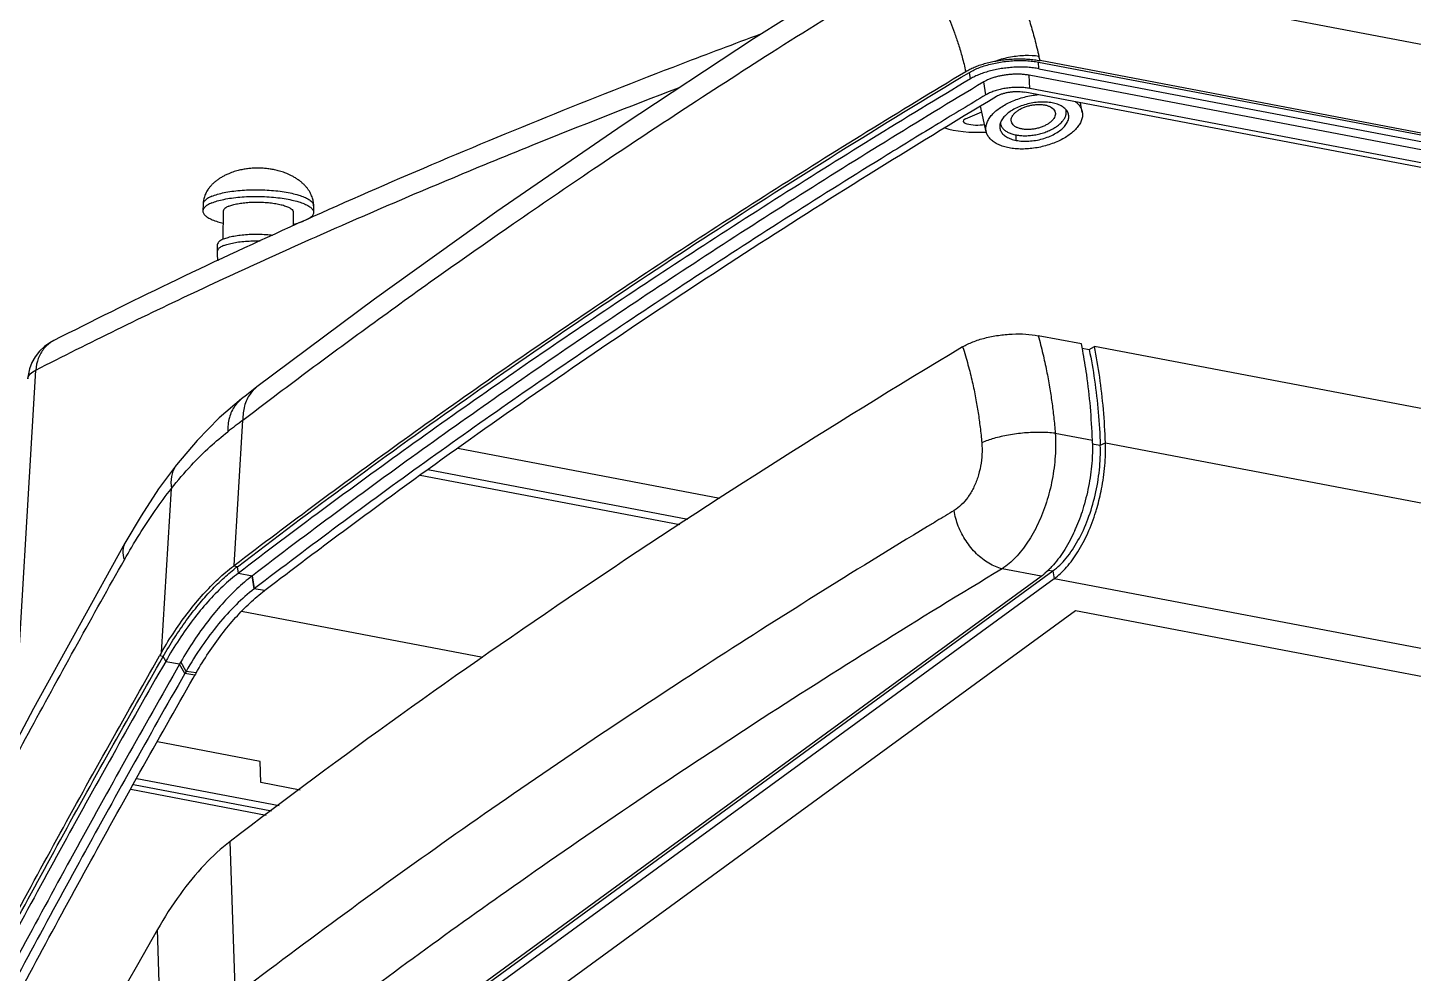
# Model space of a CAD drawing. Header units: millimetres. Extents: x -2947 to 97, y -3022 to 322.
# Drawn here: x -1990.5 to -1891.6, y -2158.4 to -2090.9 of the extents above; entities that cross this region are included whole.
import ezdxf

# ---------------------------------------------------------------- set-up
doc = ezdxf.new("R2010")
doc.units = ezdxf.units.MM
doc.layers.get('0').update_dxf_attribs({"linetype": 'CONTINUOUS'})

msp = doc.modelspace()

# ---------------------------------------------------------------- linework, layer by layer
at = {"color": 7}
for p, q in [((-1929.136, -2085.718), (-1938.643, -2091.719)), ((-1837.682, -2102.252), (-1920.62, -2086.479)), ((-1938.643, -2091.719), (-1947.956, -2097.845)), ((-1918.298, -2093.377), (-1835.489, -2109.126)), ((-1918.281, -2093.847), (-1918.298, -2093.377)), ((-1835.317, -2109.03), (-1918.192, -2093.269)), ((-1923.158, -2094.57), (-1923.232, -2094.108)), ((-1922.062, -2095.716), (-1922.212, -2094.792)), ((-1836.09, -2110.075), (-1918.959, -2094.315)), ((-1918.924, -2095.255), (-1918.959, -2094.315)), ((-1918.281, -2093.847), (-1835.472, -2109.596)), ((-1836.416, -2111.279), (-1919.285, -2095.519)), ((-1836.055, -2111.016), (-1918.924, -2095.255)), ((-1922.033, -2098.347), (-1922.448, -2096.514)), ((-1915.176, -2096.945), (-1915.298, -2096.277)), ((-1923.513, -2097.421), (-1922.353, -2096.935)), ((-1947.956, -2097.845), (-1956.979, -2104.037)), ((-1919.892, -2098.966), (-1919.905, -2098.577)), ((-1977.933, -2103.525), (-1977.948, -2104.006)), ((-1970.051, -2103.629), (-1970.049, -2104.11)), ((-1976.498, -2104.03), (-1976.525, -2106.03)), ((-1971.499, -2104.096), (-1971.512, -2105.056)), ((-1956.979, -2104.037), (-1965.709, -2110.292)), ((-1976.93, -2106.427), (-1976.936, -2106.907)), ((-1965.709, -2110.292), (-1974.096, -2116.574)), ((-1988.879, -2113.424), (-1989.249, -2113.688)), ((-1988.593, -2113.263), (-1988.879, -2113.424)), ((-1988.593, -2113.263), (-1988.594, -2113.263)), ((-1915.245, -2113.494), (-1918.324, -2112.909)), ((-1989.913, -2114.41), (-1990.154, -2114.832)), ((-1989.604, -2114.021), (-1989.913, -2114.41)), ((-1989.249, -2113.688), (-1989.604, -2114.021)), ((-1915.191, -2113.804), (-1914.685, -2113.9)), ((-1914.685, -2113.9), (-1914.315, -2113.671)), ((-1839.524, -2127.896), (-1914.315, -2113.671)), ((-1991.482, -2142.262), (-1989.874, -2115.363)), ((-1990.326, -2115.277), (-1990.43, -2115.745)), ((-1990.154, -2114.832), (-1990.326, -2115.277)), ((-1990.43, -2115.745), (-1990.456, -2116.003)), ((-1975.188, -2117.417), (-1976.789, -2118.782)), ((-1974.842, -2117.147), (-1975.188, -2117.417)), ((-1974.449, -2116.844), (-1974.842, -2117.147)), ((-1974.096, -2116.574), (-1974.449, -2116.844)), ((-1976.789, -2118.782), (-1978.367, -2120.383)), ((-1975.719, -2129.321), (-1975.093, -2118.94)), ((-1978.367, -2120.383), (-1979.833, -2122.124)), ((-1917.106, -2119.877), (-1914.457, -2120.381)), ((-1959.763, -2120.951), (-1941.039, -2124.512)), ((-1914.463, -2120.625), (-1913.895, -2120.733)), ((-1913.895, -2120.733), (-1913.527, -2120.557)), ((-1913.527, -2120.557), (-1838.736, -2134.782)), ((-1979.833, -2122.124), (-1981.111, -2123.857)), ((-1979.833, -2122.124), (-1979.833, -2122.124)), ((-1961.891, -2122.473), (-1943.334, -2126.002)), ((-1962.437, -2122.863), (-1943.905, -2126.388)), ((-1981.111, -2123.857), (-1982.363, -2125.762)), ((-1980.903, -2135.52), (-1980.192, -2123.816)), ((-1982.363, -2125.762), (-1983.517, -2127.716)), ((-1983.517, -2127.716), (-1990.032, -2139.537)), ((-1975.764, -2129.356), (-1975.719, -2129.321)), ((-1975.49, -2129.404), (-1975.764, -2129.356)), ((-1975.412, -2129.864), (-1975.49, -2129.404)), ((-1975.412, -2129.864), (-1975.416, -2129.868)), ((-1975.416, -2129.868), (-1974.426, -2130.056)), ((-1974.438, -2130.065), (-1974.426, -2130.056)), ((-1974.282, -2130.985), (-1974.438, -2130.065)), ((-1974.426, -2130.056), (-1974.418, -2130.05)), ((-1974.257, -2130.966), (-1974.413, -2130.046)), ((-1965.198, -2164.445), (-1918.122, -2130.087)), ((-1964.362, -2164.069), (-1917.285, -2129.711)), ((-1917.193, -2130.264), (-1964.269, -2164.622)), ((-1918.122, -2130.087), (-1920.901, -2129.559)), ((-1917.642, -2129.644), (-1917.285, -2129.711)), ((-1917.285, -2129.711), (-1917.193, -2130.264)), ((-1842.401, -2144.488), (-1917.193, -2130.264)), ((-1974.257, -2130.966), (-1974.282, -2130.985)), ((-1973.556, -2131.113), (-1974.281, -2130.985)), ((-1973.556, -2131.113), (-1973.425, -2131.013)), ((-1957.969, -2135.887), (-1975.196, -2132.61)), ((-1915.652, -2132.548), (-1958.378, -2163.731)), ((-1848.27, -2145.363), (-1915.652, -2132.548)), ((-1980.788, -2135.819), (-1981.051, -2135.777)), ((-1980.601, -2136.153), (-1980.788, -2135.819)), ((-1980.601, -2136.153), (-1980.606, -2136.163)), ((-1980.606, -2136.163), (-1979.611, -2136.352)), ((-1979.611, -2136.352), (-1979.623, -2136.374)), ((-1979.156, -2136.881), (-1979.526, -2136.205)), ((-1979.249, -2137.043), (-1979.623, -2136.374)), ((-1978.534, -2137.157), (-1979.249, -2137.043)), ((-1978.44, -2136.995), (-1979.156, -2136.881)), ((-1978.65, -2137.361), (-1978.553, -2137.191)), ((-1978.553, -2137.191), (-1978.534, -2137.157)), ((-1990.032, -2139.537), (-1996.363, -2151.438)), ((-1973.863, -2143.312), (-1981.198, -2141.917)), ((-1973.81, -2144.817), (-1973.863, -2143.312)), ((-1973.045, -2146.851), (-1982.909, -2144.975)), ((-1982.659, -2144.529), (-1972.511, -2146.459)), ((-1971.002, -2145.351), (-1973.81, -2144.817)), ((-1983.092, -2145.302), (-1973.437, -2147.138)), ((-1975.633, -2160.157), (-1976.002, -2149.02)), ((-1980.749, -2168.501), (-1981.192, -2155.315))]:
    msp.add_line(p, q, dxfattribs=at)
for centre, radius, start, end in [((-1948.896, -2102.262), 31.994, 16.32429, 16.88549), ((-1588.45, -2651.644), 648.347, 120.967914, 121.317237), ((-1920.332, -2097.631), 0.703, 200.33737, 205.53966), ((-1977.597, -2103.534), 0.336, 178.26297, 178.59475), ((-1970.391, -2103.632), 0.339, 0.45728, 0.69594), ((-1971.815, -2103.612), 1.763, 359.24389, 359.42233), ((-1972.562, -2106.965), 4.375, 179.24233, 187.86575), ((-1987.619, -2115.175), 2.146, 117.024, 120.78009), ((-1950.257, -2120.653), 35.736, 10.76039, 11.55451), ((-1863.787, -2265.112), 183.727, 127.28806, 127.71414), ((-1927.502, -2120.836), 13.053, 1.12373, 1.99768), ((-1589.768, -2682.16), 649.551, 121.001584, 121.128636), ((-1927.419, -2121.574), 12.829, 335.82644, 336.54485), ((-1922.172, -2124.914), 6.581, 315.64961, 318.53343), ((-1920.972, -2126.188), 4.83, 306.16525, 310.43928), ((-1951.292, -2152.746), 34.257, 149.81123, 150.30728), ((-1950.216, -2153.111), 33.837, 150.02478, 150.31181), ((-1950.893, -2153.164), 32.618, 150.05245, 150.38155), ((-1952.907, -2151.758), 29.495, 149.96333, 150.32742), ((-1669.164, -2559.716), 498.181, 125.24137, 127.28553)]:
    msp.add_arc(centre, radius, start, end, dxfattribs=at)
for centre, major_axis, ratio, start_param, end_param in [((-1922.672, -2097.581), (-1.018, -0.004), 0.283699, 5.683752, 8.391279), ((-1922.672, -2097.581), (-2.851, -0.01), 0.283699, 6.907966, 8.079711), ((-1377.989, -2254.247), (-700.222, -67.887), 0.415815, -0.718442, -0.588731), ((-1377.84, -2242.922), (-625.638, -491.474), 0.653767, -1.014152, -0.950256)]:
    msp.add_ellipse(centre, major_axis=major_axis, ratio=ratio, start_param=start_param, end_param=end_param, dxfattribs=at)
for points, start_tangent, end_tangent in [([(-1920.62, -2086.479), (-1920.26, -2087.163), (-1919.915, -2087.888), (-1919.568, -2088.701), (-1919.225, -2089.609), (-1918.892, -2090.614), (-1918.576, -2091.726), (-1918.281, -2092.969)], (0.483671, -0.87525), (0.209836, -0.977737)), ([(-1975.093, -2118.94), (-1970.596, -2115.545), (-1966.036, -2112.185), (-1961.099, -2108.635), (-1955.782, -2104.908), (-1950.063, -2101.004), (-1943.934, -2096.934), (-1937.368, -2092.695), (-1930.166, -2088.184)], (0.794555, 0.607193), (0.85104, 0.5251)), ([(-1925.49, -2088.664), (-1925.185, -2089.238), (-1924.891, -2089.844), (-1924.597, -2090.522), (-1924.305, -2091.275), (-1924.023, -2092.108), (-1923.753, -2093.025), (-1923.501, -2094.047)], (0.488223, -0.872719), (0.219026, -0.975719)), ([(-1938.156, -2091.385), (-1943.806, -2093.519), (-1953.467, -2097.328), (-1962.782, -2101.209), (-1971.745, -2105.159), (-1980.351, -2109.178), (-1988.594, -2113.263)], (-0.937253, -0.34865), (-0.890524, -0.454937)), ([(-1923.501, -2094.047), (-1923.213, -2093.889), (-1922.888, -2093.741), (-1922.533, -2093.606), (-1922.155, -2093.486), (-1921.761, -2093.383), (-1921.352, -2093.297)], (0.857354, 0.514728), (0.983284, 0.182081)), ([(-1923.232, -2094.108), (-1922.892, -2093.927), (-1922.505, -2093.762), (-1922.08, -2093.617), (-1921.622, -2093.494), (-1921.143, -2093.395), (-1920.649, -2093.323), (-1920.153, -2093.279), (-1919.66, -2093.262), (-1919.182, -2093.273), (-1918.725, -2093.312), (-1918.298, -2093.377)], (0.857467, 0.514539), (0.982391, -0.186839)), ([(-1918.281, -2093.847), (-1918.67, -2093.787), (-1919.083, -2093.749), (-1919.512, -2093.734), (-1919.954, -2093.742), (-1920.403, -2093.773), (-1920.851, -2093.827), (-1921.293, -2093.903), (-1921.721, -2094.001), (-1922.127, -2094.118), (-1922.505, -2094.253), (-1922.851, -2094.405), (-1923.158, -2094.57)], (-0.982391, 0.186837), (-0.857411, -0.514632)), ([(-1918.281, -2092.969), (-1919.252, -2092.912), (-1920.301, -2093.025), (-1921.352, -2093.297)], (-0.988288, 0.152601), (-0.947108, -0.320914)), ([(-1921.352, -2093.297), (-1920.882, -2093.225), (-1920.415, -2093.176), (-1919.952, -2093.149), (-1919.49, -2093.144), (-1919.036, -2093.163), (-1918.6, -2093.205), (-1918.192, -2093.269)], (0.984199, 0.177067), (0.982391, -0.186837)), ([(-1975.719, -2129.321), (-1969.723, -2124.803), (-1963.573, -2120.313), (-1957.268, -2115.854), (-1950.812, -2111.426), (-1944.206, -2107.03), (-1937.451, -2102.668), (-1930.548, -2098.34), (-1923.501, -2094.047)], (0.793887, 0.608065), (0.857354, 0.514728)), ([(-1975.49, -2129.404), (-1967.456, -2123.382), (-1959.146, -2117.412), (-1950.565, -2111.497), (-1941.716, -2105.64), (-1932.604, -2099.842), (-1923.232, -2094.108)], (0.793887, 0.608065), (0.857412, 0.514631)), ([(-1923.158, -2094.57), (-1930.211, -2098.865), (-1937.118, -2103.196), (-1943.878, -2107.561), (-1950.49, -2111.959), (-1956.95, -2116.39), (-1963.258, -2120.851), (-1969.413, -2125.343), (-1975.412, -2129.864)], (-0.857411, -0.514632), (-0.793887, -0.608065)), ([(-1922.212, -2094.792), (-1929.26, -2099.083), (-1936.162, -2103.409), (-1942.917, -2107.77), (-1949.522, -2112.164), (-1955.976, -2116.59), (-1962.278, -2121.047), (-1968.425, -2125.534), (-1974.418, -2130.05)], (-0.857451, -0.514566), (-0.793896, -0.608054)), ([(-1918.959, -2094.315), (-1919.229, -2094.273), (-1919.524, -2094.247), (-1919.83, -2094.238), (-1920.131, -2094.246), (-1920.416, -2094.267), (-1920.691, -2094.301), (-1920.96, -2094.347), (-1921.228, -2094.407), (-1921.498, -2094.483), (-1921.762, -2094.575), (-1922.004, -2094.68), (-1922.212, -2094.792)], (-0.982391, 0.186837), (-0.857451, -0.514566)), ([(-1989.874, -2115.363), (-1978.263, -2109.678), (-1966.561, -2104.39), (-1954.448, -2099.311), (-1943.993, -2095.208)], (0.890524, 0.454937), (0.934444, 0.35611)), ([(-1918.924, -2095.255), (-1919.261, -2095.207), (-1919.625, -2095.183), (-1920.005, -2095.187), (-1920.392, -2095.216), (-1920.774, -2095.272), (-1921.143, -2095.352), (-1921.486, -2095.455), (-1921.796, -2095.578), (-1922.062, -2095.716)], (-0.982391, 0.186837), (-0.857451, -0.514566)), ([(-1922.033, -2098.347), (-1922.057, -2098.169), (-1922.034, -2097.895), (-1921.94, -2097.617), (-1921.779, -2097.338), (-1921.553, -2097.065), (-1921.268, -2096.804), (-1920.928, -2096.56), (-1920.541, -2096.337), (-1920.115, -2096.14), (-1919.658, -2095.974), (-1919.18, -2095.841), (-1918.69, -2095.744), (-1918.326, -2095.698)], (-0.220097, 0.975478), (0.995089, 0.098981)), ([(-1921.311, -2095.819), (-1921.14, -2095.729), (-1920.939, -2095.65), (-1920.717, -2095.583), (-1920.477, -2095.531), (-1920.229, -2095.494), (-1919.978, -2095.475), (-1919.734, -2095.473), (-1919.5, -2095.488), (-1919.285, -2095.519)], (0.857451, 0.514566), (0.982391, -0.186837)), ([(-1964.401, -2124.267), (-1956.291, -2118.468), (-1947.922, -2112.721), (-1939.299, -2107.028), (-1930.428, -2101.393), (-1921.311, -2095.819)], (0.807766, 0.589504), (0.857451, 0.514566)), ([(-1917.326, -2096.285), (-1917.761, -2096.233), (-1918.228, -2096.234), (-1918.71, -2096.289), (-1919.189, -2096.395), (-1919.645, -2096.548), (-1920.061, -2096.743), (-1920.421, -2096.972), (-1920.712, -2097.226), (-1920.922, -2097.495), (-1920.994, -2097.632), (-1921.043, -2097.769), (-1921.068, -2097.899)], (-0.982391, 0.186837), (-0.10835, -0.994113)), ([(-1920.242, -2097.624), (-1920.253, -2097.501), (-1920.222, -2097.347), (-1920.145, -2097.191), (-1920.023, -2097.038), (-1919.86, -2096.893), (-1919.661, -2096.76), (-1919.432, -2096.643), (-1919.18, -2096.547), (-1918.913, -2096.472), (-1918.638, -2096.423), (-1918.365, -2096.4), (-1918.102, -2096.405), (-1917.855, -2096.436)], (-0.219479, 0.975617), (0.982391, -0.186837)), ([(-1919.905, -2098.577), (-1919.578, -2098.62), (-1919.227, -2098.632), (-1918.864, -2098.611), (-1918.494, -2098.558), (-1918.129, -2098.474), (-1917.775, -2098.36), (-1917.445, -2098.22), (-1917.144, -2098.056), (-1916.882, -2097.874), (-1916.663, -2097.677), (-1916.495, -2097.47), (-1916.382, -2097.26), (-1916.325, -2097.05), (-1916.327, -2096.847), (-1916.347, -2096.756)], (0.982391, -0.186838), (-0.28527, 0.958447)), ([(-1917.855, -2096.436), (-1917.634, -2096.494), (-1917.444, -2096.576), (-1917.292, -2096.679), (-1917.182, -2096.802), (-1917.117, -2096.939), (-1917.107, -2096.983)], (0.982391, -0.186837), (0.179168, -0.983818)), ([(-1916.24, -2096.911), (-1916.373, -2096.734), (-1916.618, -2096.541), (-1916.94, -2096.389), (-1917.326, -2096.285)], (-0.491895, 0.870654), (-0.982391, 0.186837)), ([(-1915.684, -2096.199), (-1915.506, -2096.35), (-1915.323, -2096.574), (-1915.207, -2096.82), (-1915.176, -2096.945)], (0.806637, -0.591047), (0.180012, -0.983664)), ([(-1925.445, -2097.76), (-1929.107, -2100.005), (-1936.007, -2104.33), (-1942.76, -2108.69), (-1949.363, -2113.083), (-1955.816, -2117.508), (-1962.117, -2121.964), (-1968.265, -2126.451), (-1974.257, -2130.966)], (-0.854297, -0.519784), (-0.793896, -0.608054)), ([(-1921.027, -2097.739), (-1921.026, -2097.741), (-1920.992, -2097.875)], (0.150143, -0.988664), (0.347513, -0.937675)), ([(-1915.176, -2096.945), (-1915.16, -2097.082), (-1915.184, -2097.356), (-1915.277, -2097.634), (-1915.438, -2097.913), (-1915.664, -2098.186), (-1915.95, -2098.447), (-1916.289, -2098.691), (-1916.676, -2098.914), (-1917.103, -2099.111), (-1917.56, -2099.277), (-1918.038, -2099.41), (-1918.528, -2099.507), (-1919.019, -2099.565), (-1919.503, -2099.583), (-1919.968, -2099.562), (-1920.405, -2099.502)], (0.180012, -0.983664), (-0.982391, 0.186837)), ([(-1919.498, -2098.152), (-1919.719, -2098.094), (-1919.909, -2098.012), (-1920.061, -2097.909), (-1920.171, -2097.786), (-1920.236, -2097.649), (-1920.242, -2097.624)], (-0.982391, 0.186837), (-0.219479, 0.975617)), ([(-1919.892, -2098.966), (-1919.457, -2099.018), (-1918.989, -2099.017), (-1918.507, -2098.962), (-1918.029, -2098.856), (-1917.573, -2098.703), (-1917.157, -2098.508), (-1916.796, -2098.279), (-1916.505, -2098.026), (-1916.296, -2097.756), (-1916.224, -2097.619), (-1916.174, -2097.482), (-1916.149, -2097.347), (-1916.147, -2097.214), (-1916.169, -2097.085), (-1916.214, -2096.961), (-1916.24, -2096.911)], (0.982391, -0.186837), (-0.491895, 0.870654)), ([(-1917.107, -2096.983), (-1917.1, -2097.087), (-1917.131, -2097.241), (-1917.208, -2097.397), (-1917.33, -2097.55), (-1917.493, -2097.695), (-1917.692, -2097.828), (-1917.921, -2097.945), (-1918.173, -2098.041), (-1918.44, -2098.116), (-1918.715, -2098.165), (-1918.988, -2098.187), (-1919.251, -2098.183), (-1919.498, -2098.152)], (0.179168, -0.983818), (-0.982391, 0.186837)), ([(-1920.405, -2099.502), (-1920.806, -2099.403), (-1921.162, -2099.268), (-1921.466, -2099.099), (-1921.712, -2098.901), (-1921.895, -2098.677), (-1922.011, -2098.431), (-1922.033, -2098.347)], (-0.982391, 0.186837), (-0.220097, 0.975478)), ([(-1921.068, -2097.899), (-1921.069, -2097.904), (-1921.07, -2098.037), (-1921.049, -2098.166), (-1921.003, -2098.29), (-1920.844, -2098.517), (-1920.599, -2098.711), (-1920.277, -2098.862), (-1919.892, -2098.966)], (-0.10835, -0.994113), (0.982391, -0.186837)), ([(-1920.967, -2097.934), (-1920.851, -2098.11), (-1920.681, -2098.266), (-1920.463, -2098.397), (-1920.202, -2098.502), (-1919.905, -2098.577)], (0.431123, -0.902293), (0.982391, -0.186838)), ([(-1976.11, -2101.342), (-1976.35, -2101.451), (-1976.58, -2101.574), (-1976.792, -2101.705), (-1976.986, -2101.845), (-1977.16, -2101.99), (-1977.316, -2102.14), (-1977.451, -2102.292), (-1977.567, -2102.446), (-1977.666, -2102.601), (-1977.748, -2102.756), (-1977.815, -2102.912), (-1977.866, -2103.069), (-1977.903, -2103.225), (-1977.925, -2103.38), (-1977.933, -2103.525)], (-0.922195, -0.386724), (-0.01632, -0.999867)), ([(-1970.051, -2103.629), (-1970.056, -2103.48), (-1970.075, -2103.321), (-1970.109, -2103.162), (-1970.158, -2103.002), (-1970.222, -2102.842), (-1970.303, -2102.682), (-1970.402, -2102.521), (-1970.518, -2102.362), (-1970.654, -2102.205), (-1970.811, -2102.049), (-1970.99, -2101.895), (-1971.192, -2101.747), (-1971.406, -2101.611), (-1971.618, -2101.494), (-1971.823, -2101.396), (-1972.019, -2101.313), (-1972.209, -2101.243), (-1972.394, -2101.182), (-1972.573, -2101.132), (-1972.746, -2101.089), (-1972.914, -2101.053), (-1973.078, -2101.023), (-1973.24, -2100.998), (-1973.401, -2100.978), (-1973.561, -2100.963), (-1973.721, -2100.952), (-1973.88, -2100.946), (-1974.039, -2100.944), (-1974.199, -2100.946), (-1974.359, -2100.953), (-1974.519, -2100.964), (-1974.68, -2100.98), (-1974.843, -2101), (-1975.009, -2101.026), (-1975.178, -2101.058), (-1975.352, -2101.096), (-1975.532, -2101.143), (-1975.719, -2101.198), (-1975.913, -2101.265), (-1976.11, -2101.342)], (0.010082, 0.999949), (-0.922199, -0.386716)), ([(-1977.308, -2102.952), (-1976.913, -2102.814), (-1976.437, -2102.696), (-1975.895, -2102.603), (-1975.301, -2102.537), (-1974.671, -2102.499), (-1974.023, -2102.49), (-1973.374, -2102.512), (-1972.742, -2102.562), (-1972.144, -2102.641), (-1971.596, -2102.745), (-1971.114, -2102.872), (-1970.71, -2103.018), (-1970.396, -2103.18), (-1970.18, -2103.353), (-1970.067, -2103.532), (-1970.052, -2103.628)], (0.9222, 0.386713), (0.012146, -0.999926)), ([(-1977.322, -2103.431), (-1977.628, -2103.587), (-1977.835, -2103.756), (-1977.937, -2103.933), (-1977.947, -2104.006)], (-0.9222, -0.386713), (-0.024644, -0.999696)), ([(-1977.308, -2102.952), (-1977.614, -2103.108), (-1977.82, -2103.276), (-1977.922, -2103.453), (-1977.932, -2103.523)], (-0.9222, -0.386713), (-0.030313, -0.99954)), ([(-1977.322, -2103.431), (-1976.925, -2103.293), (-1976.449, -2103.175), (-1975.906, -2103.081), (-1975.31, -2103.015), (-1974.679, -2102.977), (-1974.03, -2102.968), (-1973.379, -2102.99), (-1972.745, -2103.04), (-1972.146, -2103.119), (-1971.597, -2103.224), (-1971.114, -2103.351), (-1970.709, -2103.498), (-1970.394, -2103.66), (-1970.178, -2103.833), (-1970.065, -2104.012), (-1970.05, -2104.11)], (0.9222, 0.386713), (0.007938, -0.999968)), ([(-1976.102, -2103.663), (-1976.314, -2103.774), (-1976.448, -2103.895), (-1976.498, -2104.021), (-1976.498, -2104.03)], (-0.9222, -0.386713), (-0.004088, -0.999992)), ([(-1976.102, -2103.663), (-1975.818, -2103.566), (-1975.472, -2103.486), (-1975.076, -2103.425), (-1974.643, -2103.386), (-1974.188, -2103.37), (-1973.727, -2103.378), (-1973.275, -2103.409), (-1972.848, -2103.462), (-1972.459, -2103.536), (-1972.124, -2103.628), (-1971.852, -2103.735), (-1971.653, -2103.852), (-1971.534, -2103.977), (-1971.499, -2104.096)], (0.9222, 0.386713), (-0.004088, -0.999992)), ([(-1977.947, -2104.006), (-1977.932, -2104.114), (-1977.82, -2104.294), (-1977.603, -2104.467), (-1977.288, -2104.629), (-1976.884, -2104.776), (-1976.51, -2104.877)], (-0.024644, -0.999696), (0.972298, -0.233744)), ([(-1970.05, -2104.11), (-1970.06, -2104.193), (-1970.162, -2104.37), (-1970.369, -2104.539), (-1970.56, -2104.644)], (0.007938, -0.999968), (-0.902182, -0.431355)), ([(-1976.47, -2106.001), (-1976.141, -2105.888), (-1975.739, -2105.795), (-1975.28, -2105.725), (-1974.778, -2105.68), (-1974.25, -2105.661), (-1973.715, -2105.67), (-1973.191, -2105.706), (-1972.974, -2105.73)], (0.9222, 0.386713), (0.992806, -0.119733)), ([(-1971.51, -2104.944), (-1971.072, -2104.834), (-1970.759, -2104.729)], (0.97814, 0.207945), (0.932961, 0.359977)), ([(-1976.477, -2106.482), (-1976.723, -2106.61), (-1976.878, -2106.75), (-1976.936, -2106.897), (-1976.936, -2106.907)], (-0.9222, -0.386713), (-0.003859, -0.999993)), ([(-1976.47, -2106.001), (-1976.717, -2106.13), (-1976.872, -2106.27), (-1976.93, -2106.417), (-1976.93, -2106.427)], (-0.9222, -0.386713), (-0.004088, -0.999992)), ([(-1976.477, -2106.482), (-1976.147, -2106.369), (-1975.746, -2106.275), (-1975.286, -2106.205), (-1974.784, -2106.16), (-1974.257, -2106.142), (-1973.863, -2106.145)], (0.9222, 0.386713), (0.999583, -0.028861)), ([(-1988.717, -2113.331), (-1989.3, -2113.835), (-1989.7, -2114.535), (-1989.874, -2115.363)], (-0.859095, -0.511816), (-0.061755, -0.998091)), ([(-1923.719, -2113.707), (-1923, -2113.357), (-1922.131, -2113.078), (-1921.169, -2112.886), (-1920.174, -2112.792), (-1919.207, -2112.8), (-1918.324, -2112.909)], (0.857411, 0.514632), (0.982391, -0.186837)), ([(-1918.324, -2112.909), (-1917.993, -2114.198), (-1917.726, -2115.424), (-1917.515, -2116.575), (-1917.351, -2117.654), (-1917.218, -2118.723), (-1917.106, -2119.877)], (0.268026, -0.963412), (0.082402, -0.996599)), ([(-1923.719, -2113.707), (-1923.337, -2114.989), (-1923.032, -2116.21), (-1922.794, -2117.359), (-1922.613, -2118.419), (-1922.471, -2119.449), (-1922.352, -2120.563)], (0.308757, -0.951141), (0.08995, -0.995946)), ([(-1914.457, -2120.381), (-1914.601, -2117.994), (-1914.865, -2115.693), (-1915.149, -2113.98)], (-0.034881, 0.999391), (-0.186732, 0.982411)), ([(-1914.685, -2113.9), (-1914.303, -2116.08), (-1914.039, -2118.363), (-1913.895, -2120.733)], (0.202778, -0.979225), (0.034881, -0.999391)), ([(-1913.527, -2120.557), (-1913.672, -2118.171), (-1913.935, -2115.87), (-1914.315, -2113.671)], (-0.034881, 0.999391), (-0.20033, 0.979729)), ([(-1990.454, -2116.003), (-1990.447, -2115.937), (-1990.269, -2115.637), (-1989.874, -2115.363)], (0.034621, 0.999401), (0.88863, 0.458624)), ([(-1975.188, -2117.417), (-1975.662, -2117.91), (-1976.063, -2118.762), (-1976.176, -2119.771)], (-0.788349, -0.615228), (0.034389, -0.999409)), ([(-1974.096, -2116.574), (-1974.58, -2117.075), (-1974.981, -2117.928), (-1975.093, -2118.94)], (-0.792917, -0.609329), (0.035912, -0.999355)), ([(-1980.192, -2123.816), (-1978.772, -2122.159), (-1977.435, -2120.832), (-1976.176, -2119.771)], (0.620328, 0.784343), (0.791048, 0.611754)), ([(-1917.106, -2119.877), (-1918.161, -2119.812), (-1919.309, -2119.857), (-1920.454, -2120.006), (-1921.497, -2120.249), (-1922.352, -2120.563)], (-0.992781, 0.11994), (-0.906571, -0.422053)), ([(-1917.106, -2119.877), (-1917.112, -2121.513), (-1917.326, -2123.182), (-1917.739, -2124.809), (-1918.332, -2126.323), (-1919.081, -2127.659), (-1919.95, -2128.753), (-1920.901, -2129.559)], (0.062368, -0.998053), (-0.834001, -0.551764)), ([(-1922.352, -2120.563), (-1922.337, -2121.385), (-1922.437, -2122.221), (-1922.645, -2123.035), (-1922.954, -2123.791), (-1923.35, -2124.455), (-1923.814, -2124.999), (-1924.327, -2125.396)], (0.089813, -0.995959), (-0.857038, -0.515253)), ([(-1917.285, -2129.711), (-1916.338, -2128.804), (-1915.485, -2127.545), (-1914.777, -2126.01), (-1914.257, -2124.293), (-1913.957, -2122.498), (-1913.895, -2120.733)], (0.807753, 0.589522), (-0.034881, 0.999391)), ([(-1914.451, -2120.58), (-1914.498, -2122.011), (-1914.73, -2123.679), (-1915.142, -2125.308), (-1915.651, -2126.68)], (0.019634, -0.999807), (-0.398045, -0.917366)), ([(-1914.119, -2125.177), (-1913.8, -2123.855), (-1913.568, -2122.188), (-1913.527, -2120.557)], (0.27809, 0.960555), (-0.034881, 0.999391)), ([(-1979.833, -2122.124), (-1979.915, -2122.238), (-1980.197, -2122.961), (-1980.192, -2123.816)], (-0.617818, -0.786321), (0.16485, -0.986319)), ([(-1983.557, -2128.911), (-1982.482, -2127.099), (-1981.361, -2125.399), (-1980.192, -2123.816)], (0.490497, 0.871443), (0.61693, 0.787018)), ([(-1973.425, -2131.013), (-1970.456, -2128.757), (-1967.448, -2126.509), (-1964.401, -2124.267)], (0.793887, 0.608065), (0.807729, 0.589554)), ([(-1920.901, -2129.559), (-1921.841, -2129.162), (-1922.726, -2128.476), (-1923.477, -2127.564), (-1924.027, -2126.505), (-1924.327, -2125.396)], (-0.969237, 0.246129), (-0.147194, 0.989108)), ([(-1917.193, -2130.264), (-1916.31, -2129.448), (-1915.495, -2128.344), (-1914.785, -2127.003), (-1914.212, -2125.484), (-1914.119, -2125.177)], (0.807753, 0.589522), (0.27809, 0.960555)), ([(-1925.56, -2126.139), (-1926.222, -2126.539)], (-0.856008, -0.516962), (-0.855388, -0.517987)), ([(-1926.222, -2126.539), (-1942.094, -2136.478), (-1958.887, -2147.786), (-1974.671, -2159.296)], (-0.855388, -0.517987), (-0.796178, -0.605062)), ([(-1915.716, -2126.828), (-1916.426, -2128.169), (-1917.24, -2129.272)], (-0.409516, -0.912303), (-0.662581, -0.74899)), ([(-1983.517, -2127.716), (-1983.663, -2128.237), (-1983.557, -2128.911)], (-0.485808, -0.874066), (0.323795, -0.946127)), ([(-2002.499, -2164.385), (-1996.516, -2152.758), (-1990.205, -2140.933), (-1983.557, -2128.911)], (0.450966, 0.892541), (0.490494, 0.871445)), ([(-1980.903, -2135.52), (-1979.958, -2134.004), (-1978.964, -2132.618), (-1977.929, -2131.376), (-1976.859, -2130.285), (-1975.764, -2129.356)], (0.50286, 0.864368), (0.793719, 0.608285)), ([(-1980.788, -2135.819), (-1979.983, -2134.49), (-1979.14, -2133.256), (-1978.265, -2132.125), (-1977.362, -2131.103), (-1976.435, -2130.194), (-1975.49, -2129.404)], (0.496387, 0.868101), (0.794407, 0.607386)), ([(-1975.416, -2129.868), (-1976.525, -2130.811), (-1977.606, -2131.921), (-1978.649, -2133.187), (-1979.651, -2134.602), (-1980.601, -2136.153)], (-0.79388, -0.608074), (-0.495914, -0.868372)), ([(-1974.437, -2130.065), (-1975.523, -2130.991), (-1976.584, -2132.077), (-1977.608, -2133.313), (-1978.592, -2134.693), (-1979.526, -2136.205)], (-0.793058, -0.609146), (-0.499717, -0.866189)), ([(-1920.901, -2129.559), (-1938.566, -2140.606), (-1955.263, -2151.877), (-1956.625, -2152.837)], (-0.856556, -0.516054), (-0.816558, -0.577264)), ([(-1917.466, -2129.514), (-1917.84, -2129.864)], (-0.699433, -0.714699), (-0.76157, -0.648083)), ([(-1974.281, -2130.985), (-1975.579, -2132.121), (-1976.834, -2133.493), (-1978.03, -2135.086), (-1979.156, -2136.881)], (-0.792487, -0.609889), (-0.498643, -0.866807)), ([(-1978.44, -2136.995), (-1977.544, -2135.548), (-1976.6, -2134.225), (-1975.614, -2133.038), (-1974.597, -2131.998), (-1973.556, -2131.113)], (0.500552, 0.865707), (0.793595, 0.608447)), ([(-2002.883, -2176.404), (-1995.887, -2162.836), (-1988.609, -2149.292), (-1981.051, -2135.777)], (0.450627, 0.892713), (0.495339, 0.8687)), ([(-2002.628, -2176.427), (-1995.627, -2162.861), (-1988.346, -2149.323), (-1980.788, -2135.819)], (0.450931, 0.892559), (0.495617, 0.868541)), ([(-1980.606, -2136.163), (-1988.164, -2149.667), (-1995.443, -2163.201), (-2002.44, -2176.759)], (-0.495607, -0.868547), (-0.450931, -0.892559)), ([(-1979.623, -2136.374), (-1987.168, -2149.862), (-1994.434, -2163.38), (-2001.418, -2176.923)], (-0.495434, -0.868646), (-0.450695, -0.892678)), ([(-1979.249, -2137.043), (-1986.793, -2150.531), (-1994.058, -2164.047), (-2001.042, -2177.588)], (-0.495434, -0.868646), (-0.450695, -0.892678)), ([(-2000.425, -2177.873), (-1993.448, -2164.344), (-1986.188, -2150.837), (-1978.65, -2137.361)], (0.450695, 0.892678), (0.495434, 0.868646)), ([(-1976.002, -2149.02), (-1977.836, -2150.687), (-1979.578, -2152.801), (-1981.192, -2155.315)], (-0.793887, -0.608065), (-0.495617, -0.868541))]:
    msp.add_spline(points, degree=3, dxfattribs=dict(at, start_tangent=start_tangent, end_tangent=end_tangent))

doc.saveas('drawing.dxf')
